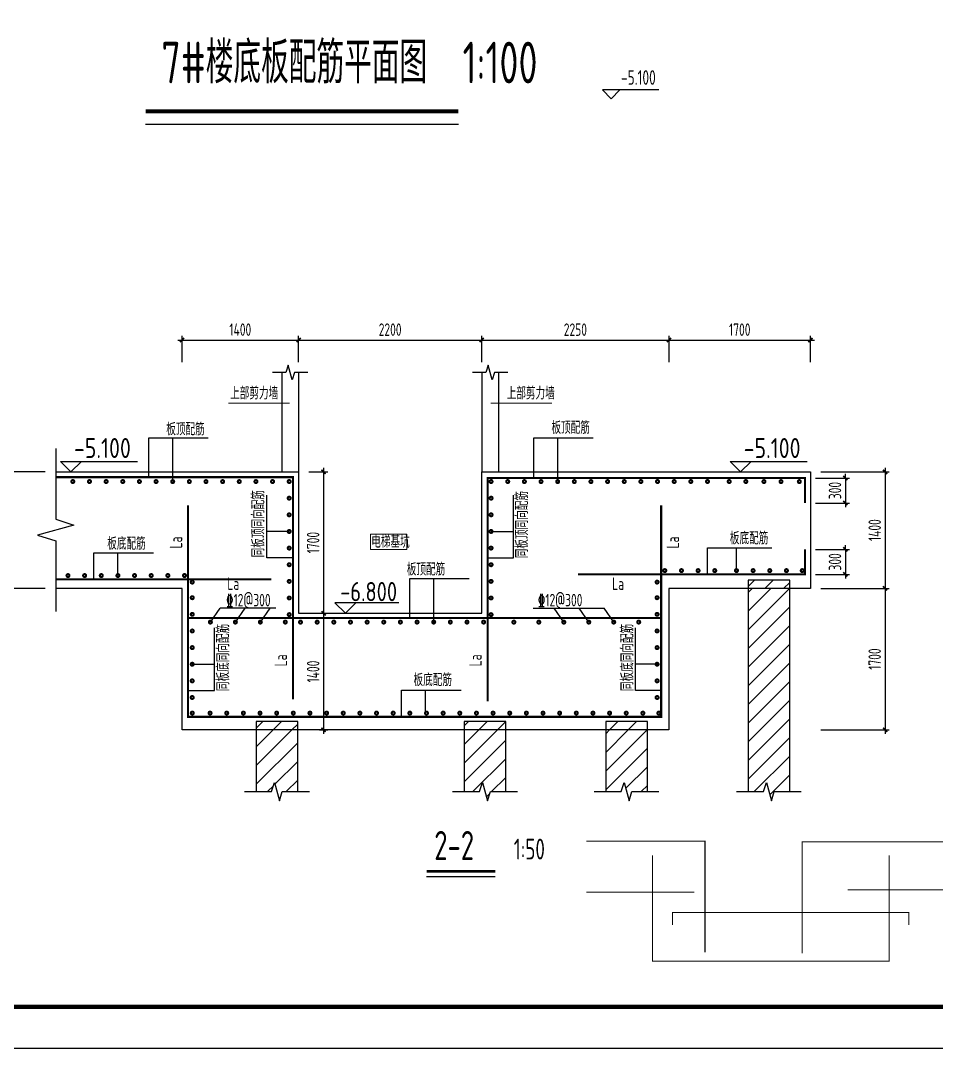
# Model space of a CAD drawing. Extents: x 627893 to 789462, y -407363 to 145317.
# Drawn here: x 681823 to 703830, y -248497 to -223782 of the extents above; entities that cross this region are included whole.
import ezdxf
from ezdxf.enums import TextEntityAlignment as Align

# ---------------------------------------------------------------- set-up
doc = ezdxf.new("R2010")
doc.units = 0
doc.header["$LTSCALE"] = 100
doc.linetypes.add('CONTINOUS', pattern=[0])
doc.layers.get('0').update_dxf_attribs({"linetype": 'CONTINUOUS'})
doc.layers.get('Defpoints').update_dxf_attribs({"linetype": 'CONTINUOUS'})
for name, color, linetype in [('1', 3, 'CONTINUOUS'), ('1508', 2, 'CONTINUOUS'), ('DIM', 3, 'CONTINUOUS'), ('HATCH', 254, 'CONTINUOUS'), ('PUB_DIM', 3, 'CONTINUOUS'), ('TEXT', 2, 'CONTINUOUS'), ('THICK', 6, 'CONTINUOUS'), ('THIN', 7, 'CONTINUOUS'), ('tk', 7, 'CONTINUOUS'), ('基础梁', 7, 'CONTINUOUS')]:
    doc.layers.add(name, color=color, linetype=linetype)
doc.layers.add('REIN', color=6, linetype='CONTINUOUS', lineweight=18)
doc.styles.get("Standard").update_dxf_attribs({"font": 'tssdeng.shx', "width": 0.7, "bigfont": 'tssdchn.shx'})
doc.styles.add('TSSD_Dimension', font='Tssdeng.shx', dxfattribs={"width": 0.7, "bigfont": 'tssdchn.shx'})
doc.styles.add('TSSD_Label', font='Tssdeng.shx', dxfattribs={"width": 0.7, "bigfont": 'hztxt.shx'})
doc.styles.add('tssd_rein', font='tssdeng.shx', dxfattribs={"width": 0.7, "bigfont": 'hztxt.shx'})
doc.dimstyles.new('TSSD_50_100', dxfattribs={"dimtxt": 300, "dimasz": 100, "dimexe": 100, "dimexo": 250, "dimgap": 100, "dimtad": 1, "dimdec": 0, "dimlfac": 0.5, "dimzin": 0, "dimdsep": 46, "dimtxsty": 'TSSD_Dimension', "dimblk": 'ARCHTICK', "dimcen": 0, "dimdle": 100, "dimclrt": 7, "dimadec": 0, "dimazin": 0, "dimtfac": 1, "dimtdec": 0, "dimtix": 1, "dimtmove": 2, "dimatfit": 3, "dimfxl": 1, "dimtolj": 1, "dimtzin": 0, "dimarcsym": 0})
pattern_1 = [(45, (373272.56, -184123.78), (-224.5064, 224.5064), [])]

# ---------------------------------------------------------------- blocks, each defined once
blk = doc.blocks.new('_ArchTick')
at = {"color": 0, "linetype": 'ByBlock', "const_width": 0.4}
blk.add_lwpolyline([(-0.5, -0.5), (0.5, 0.5)], dxfattribs=at)
blk = doc.blocks.new('*D671')
at = {"layer": 'Defpoints', "color": 0}
for p in [(700671, -234783), (700671, -235383), (701642, -235383)]:
    blk.add_point(p, dxfattribs=at)
at = {"layer": 'DIM', "color": 0, "lineweight": -2}
for p, q in [((700921, -234783), (701742, -234783)), ((701642, -234783), (701642, -234683)), ((701642, -234783), (701642, -235383)), ((700921, -235383), (701742, -235383)), ((701642, -235383), (701642, -235483))]:
    blk.add_line(p, q, dxfattribs=at)
at = {"layer": 'DIM', "color": 0, "lineweight": -2, "xscale": 100, "yscale": 100, "zscale": 100}
for p, rotation in [((701642, -234783), 270), ((701642, -235383), 90)]:
    blk.add_blockref('_ArchTick', p, dxfattribs=dict(at, rotation=rotation))
at = {"layer": 'DIM', "color": 7, "insert": (701392, -235083), "char_height": 300, "attachment_point": 5, "rotation": 90, "style": 'TSSD_Dimension'}
blk.add_mtext('\\A1;300', dxfattribs=at)
blk = doc.blocks.new('*D672')
at = {"layer": 'Defpoints', "color": 0}
for p in [(682667, -234635), (681536, -237435), (682667, -237435)]:
    blk.add_point(p, dxfattribs=at)
at = {"layer": 'DIM', "color": 0, "lineweight": -2}
for p, q in [((681536, -234535), (681536, -237535)), ((682417, -234635), (681436, -234635)), ((682417, -237435), (681436, -237435))]:
    blk.add_line(p, q, dxfattribs=at)
at = {"layer": 'DIM', "color": 0, "lineweight": -2, "xscale": 100, "yscale": 100, "zscale": 100}
for p, rotation in [((681536, -234635), 90), ((681536, -237435), 270)]:
    blk.add_blockref('_ArchTick', p, dxfattribs=dict(at, rotation=rotation))
at = {"layer": 'DIM', "color": 7, "insert": (681286, -236035), "char_height": 300, "attachment_point": 5, "rotation": 90, "style": 'TSSD_Dimension'}
blk.add_mtext('\\A1;1400', dxfattribs=at)
blk = doc.blocks.new('*D673')
at = {"layer": 'Defpoints', "color": 0}
for p in [(688503, -234635), (688503, -238035), (689103, -238035)]:
    blk.add_point(p, dxfattribs=at)
at = {"layer": 'DIM', "color": 0, "lineweight": -2}
for p, q in [((689103, -234535), (689103, -238135)), ((688753, -234635), (689203, -234635)), ((688753, -238035), (689203, -238035))]:
    blk.add_line(p, q, dxfattribs=at)
at = {"layer": 'DIM', "color": 0, "lineweight": -2, "xscale": 100, "yscale": 100, "zscale": 100}
for p, rotation in [((689103, -234635), 90), ((689103, -238035), 270)]:
    blk.add_blockref('_ArchTick', p, dxfattribs=dict(at, rotation=rotation))
at = {"layer": 'DIM', "color": 7, "insert": (688853, -236335), "char_height": 300, "attachment_point": 5, "rotation": 90, "style": 'TSSD_Dimension'}
blk.add_mtext('\\A1;1700', dxfattribs=at)
blk = doc.blocks.new('*D674')
at = {"layer": 'Defpoints', "color": 0}
for p in [(700671, -236498), (700671, -237098), (701642, -237098)]:
    blk.add_point(p, dxfattribs=at)
at = {"layer": 'DIM', "color": 0, "lineweight": -2}
for p, q in [((700921, -236498), (701742, -236498)), ((701642, -236498), (701642, -236398)), ((701642, -236498), (701642, -237098)), ((700921, -237098), (701742, -237098)), ((701642, -237098), (701642, -237198))]:
    blk.add_line(p, q, dxfattribs=at)
at = {"layer": 'DIM', "color": 0, "lineweight": -2, "xscale": 100, "yscale": 100, "zscale": 100}
for p, rotation in [((701642, -236498), 270), ((701642, -237098), 90)]:
    blk.add_blockref('_ArchTick', p, dxfattribs=dict(at, rotation=rotation))
at = {"layer": 'DIM', "color": 7, "insert": (701392, -236798), "char_height": 300, "attachment_point": 5, "rotation": 90, "style": 'TSSD_Dimension'}
blk.add_mtext('\\A1;300', dxfattribs=at)
blk = doc.blocks.new('*D675')
at = {"layer": 'Defpoints', "color": 0}
for p in [(688753, -238035), (688753, -240835), (689103, -240835)]:
    blk.add_point(p, dxfattribs=at)
at = {"layer": 'DIM', "color": 0, "lineweight": -2}
for p, q in [((689103, -237935), (689103, -240935)), ((689003, -238035), (689203, -238035)), ((689003, -240835), (689203, -240835))]:
    blk.add_line(p, q, dxfattribs=at)
at = {"layer": 'DIM', "color": 0, "lineweight": -2, "xscale": 100, "yscale": 100, "zscale": 100}
for p, rotation in [((689103, -238035), 90), ((689103, -240835), 270)]:
    blk.add_blockref('_ArchTick', p, dxfattribs=dict(at, rotation=rotation))
at = {"layer": 'DIM', "color": 7, "insert": (688853, -239435), "char_height": 300, "attachment_point": 5, "rotation": 90, "style": 'TSSD_Dimension'}
blk.add_mtext('\\A1;1400', dxfattribs=at)
blk = doc.blocks.new('*D676')
at = {"layer": 'Defpoints', "color": 0}
for p in [(700803, -234635), (700803, -237435), (702596, -237435)]:
    blk.add_point(p, dxfattribs=at)
at = {"layer": 'DIM', "color": 0, "lineweight": -2}
for p, q in [((702596, -234535), (702596, -237535)), ((701053, -234635), (702696, -234635)), ((701053, -237435), (702696, -237435))]:
    blk.add_line(p, q, dxfattribs=at)
at = {"layer": 'DIM', "color": 0, "lineweight": -2, "xscale": 100, "yscale": 100, "zscale": 100}
for p, rotation in [((702596, -234635), 90), ((702596, -237435), 270)]:
    blk.add_blockref('_ArchTick', p, dxfattribs=dict(at, rotation=rotation))
at = {"layer": 'DIM', "color": 7, "insert": (702346, -236035), "char_height": 300, "attachment_point": 5, "rotation": 90, "style": 'TSSD_Dimension'}
blk.add_mtext('\\A1;1400', dxfattribs=at)
blk = doc.blocks.new('*D677')
at = {"layer": 'Defpoints', "color": 0}
for p in [(700803, -237435), (700803, -240835), (702596, -240835)]:
    blk.add_point(p, dxfattribs=at)
at = {"layer": 'DIM', "color": 0, "lineweight": -2}
for p, q in [((701053, -237435), (702696, -237435)), ((702596, -237335), (702596, -240935)), ((701053, -240835), (702696, -240835))]:
    blk.add_line(p, q, dxfattribs=at)
at = {"layer": 'DIM', "color": 0, "lineweight": -2, "xscale": 100, "yscale": 100, "zscale": 100}
for p, rotation in [((702596, -237435), 90), ((702596, -240835), 270)]:
    blk.add_blockref('_ArchTick', p, dxfattribs=dict(at, rotation=rotation))
at = {"layer": 'DIM', "color": 7, "insert": (702346, -239135), "char_height": 300, "attachment_point": 5, "rotation": 90, "style": 'TSSD_Dimension'}
blk.add_mtext('\\A1;1700', dxfattribs=at)
blk = doc.blocks.new('*D678')
at = {"layer": 'Defpoints', "color": 0}
for p in [(688503, -231464), (685704, -232245), (688503, -232245)]:
    blk.add_point(p, dxfattribs=at)
at = {"layer": 'DIM', "color": 0, "lineweight": -2}
for p, q in [((685604, -231464), (688603, -231464)), ((685704, -231995), (685704, -231364)), ((688503, -231995), (688503, -231364))]:
    blk.add_line(p, q, dxfattribs=at)
at = {"layer": 'DIM', "color": 0, "lineweight": -2, "xscale": 100, "yscale": 100, "zscale": 100, "rotation": 180}
blk.add_blockref('_ArchTick', (685704, -231464), dxfattribs=at)
at = {"layer": 'DIM', "color": 0, "lineweight": -2, "xscale": 100, "yscale": 100, "zscale": 100}
blk.add_blockref('_ArchTick', (688503, -231464), dxfattribs=at)
at = {"layer": 'DIM', "color": 7, "insert": (687103, -231214), "char_height": 300, "attachment_point": 5, "style": 'TSSD_Dimension'}
blk.add_mtext('\\A1;1400', dxfattribs=at)
blk = doc.blocks.new('*D679')
at = {"layer": 'Defpoints', "color": 0}
for p in [(692903, -231464), (688503, -232245), (692903, -232245)]:
    blk.add_point(p, dxfattribs=at)
at = {"layer": 'DIM', "color": 0, "lineweight": -2}
for p, q in [((688403, -231464), (693003, -231464)), ((688503, -231995), (688503, -231364)), ((692903, -231995), (692903, -231364))]:
    blk.add_line(p, q, dxfattribs=at)
at = {"layer": 'DIM', "color": 0, "lineweight": -2, "xscale": 100, "yscale": 100, "zscale": 100, "rotation": 180}
blk.add_blockref('_ArchTick', (688503, -231464), dxfattribs=at)
at = {"layer": 'DIM', "color": 0, "lineweight": -2, "xscale": 100, "yscale": 100, "zscale": 100}
blk.add_blockref('_ArchTick', (692903, -231464), dxfattribs=at)
at = {"layer": 'DIM', "color": 7, "insert": (690703, -231214), "char_height": 300, "attachment_point": 5, "style": 'TSSD_Dimension'}
blk.add_mtext('\\A1;2200', dxfattribs=at)
blk = doc.blocks.new('*D680')
at = {"layer": 'Defpoints', "color": 0}
for p in [(697404, -231464), (692903, -232245), (697404, -232245)]:
    blk.add_point(p, dxfattribs=at)
at = {"layer": 'DIM', "color": 0, "lineweight": -2}
for p, q in [((692803, -231464), (697504, -231464)), ((692903, -231995), (692903, -231364)), ((697404, -231995), (697404, -231364))]:
    blk.add_line(p, q, dxfattribs=at)
at = {"layer": 'DIM', "color": 0, "lineweight": -2, "xscale": 100, "yscale": 100, "zscale": 100, "rotation": 180}
blk.add_blockref('_ArchTick', (692903, -231464), dxfattribs=at)
at = {"layer": 'DIM', "color": 0, "lineweight": -2, "xscale": 100, "yscale": 100, "zscale": 100}
blk.add_blockref('_ArchTick', (697404, -231464), dxfattribs=at)
at = {"layer": 'DIM', "color": 7, "insert": (695154, -231214), "char_height": 300, "attachment_point": 5, "style": 'TSSD_Dimension'}
blk.add_mtext('\\A1;2250', dxfattribs=at)
blk = doc.blocks.new('*D681')
at = {"layer": 'Defpoints', "color": 0}
for p in [(700803, -231464), (697404, -232245), (700803, -232245)]:
    blk.add_point(p, dxfattribs=at)
at = {"layer": 'DIM', "color": 0, "lineweight": -2}
for p, q in [((697304, -231464), (700903, -231464)), ((697404, -231995), (697404, -231364)), ((700803, -231995), (700803, -231364))]:
    blk.add_line(p, q, dxfattribs=at)
at = {"layer": 'DIM', "color": 0, "lineweight": -2, "xscale": 100, "yscale": 100, "zscale": 100, "rotation": 180}
blk.add_blockref('_ArchTick', (697404, -231464), dxfattribs=at)
at = {"layer": 'DIM', "color": 0, "lineweight": -2, "xscale": 100, "yscale": 100, "zscale": 100}
blk.add_blockref('_ArchTick', (700803, -231464), dxfattribs=at)
at = {"layer": 'DIM', "color": 7, "insert": (699104, -231214), "char_height": 300, "attachment_point": 5, "style": 'TSSD_Dimension'}
blk.add_mtext('\\A1;1700', dxfattribs=at)

msp = doc.modelspace()

# ---------------------------------------------------------------- hatches: boundary and pattern name
at = {"layer": 'HATCH'}
h = msp.add_hatch(dxfattribs=at)
h.set_pattern_fill('ANSI31', color=256, scale=100, style=0)
h.set_pattern_definition([(45, (373294.43, -183536.56), (-224.5064, 224.5064), [])])
h.paths.add_polyline_path([(700303.4, -237434.9), (700303.4, -237234.9), (699303.4, -237234.9), (699303.4, -237434.9)])
h = msp.add_hatch(dxfattribs=at)
h.set_pattern_fill('ANSI31', color=256, scale=100, style=0)
h.set_pattern_definition([(45, (373294.43, -184123.78), (-224.5064, 224.5064), [])])
h.paths.add_polyline_path([(700303.4, -237434.9), (699303.4, -237434.9), (699303.4, -242323.3), (699673.4, -242323.3), (699743.4, -242103.3), (699863.4, -242543.3), (699933.4, -242323.3), (700303.4, -242323.3)])
h = msp.add_hatch(dxfattribs=at)
h.set_pattern_fill('ANSI31', color=256, scale=100, style=0)
h.set_pattern_definition(pattern_1)
h.paths.add_polyline_path([(687481.5, -240834.9), (688481.5, -240834.9), (688481.5, -240635.9), (687481.5, -240635.9)])
h = msp.add_hatch(dxfattribs=at)
h.set_pattern_fill('ANSI31', color=256, scale=100, style=0)
h.set_pattern_definition(pattern_1)
h.paths.add_polyline_path([(693482, -240834.9), (693482, -240635.9), (692482, -240635.9), (692482, -240834.9)])
h = msp.add_hatch(dxfattribs=at)
h.set_pattern_fill('ANSI31', color=256, scale=100, style=0)
h.set_pattern_definition(pattern_1)
h.paths.add_polyline_path([(695883.4, -240634.9), (695883.4, -240834.9), (696883.4, -240834.9), (696883.4, -240634.9)])
h = msp.add_hatch(dxfattribs=at)
h.set_pattern_fill('ANSI31', color=256, scale=100, style=0)
h.set_pattern_definition(pattern_1)
h.paths.add_polyline_path([(687481.5, -240834.9), (687481.5, -242323.3), (687851.5, -242323.3), (687921.5, -242103.3), (688041.5, -242543.3), (688111.5, -242323.3), (688481.5, -242323.3), (688481.5, -240834.9)])
h = msp.add_hatch(dxfattribs=at)
h.set_pattern_fill('ANSI31', color=256, scale=100, style=0)
h.set_pattern_definition(pattern_1)
h.paths.add_polyline_path([(693482, -240834.9), (692482, -240834.9), (692482, -242323.3), (692852, -242323.3), (692922, -242103.3), (693042, -242543.3), (693112, -242323.3), (693482, -242323.3)])
h = msp.add_hatch(dxfattribs=at)
h.set_pattern_fill('ANSI31', color=256, scale=100, style=0)
h.set_pattern_definition(pattern_1)
h.paths.add_polyline_path([(696883.4, -240834.9), (695883.4, -240834.9), (695883.4, -242323.3), (696253.4, -242323.3), (696323.4, -242103.3), (696443.4, -242543.3), (696513.4, -242323.3), (696883.4, -242323.3)])

# ---------------------------------------------------------------- linework, layer by layer
msp.add_line((691579, -244361.4), (693228.9, -244361.4))
at = {"const_width": 65}
msp.add_lwpolyline([(691579, -244241.4), (693228.9, -244241.4)], dxfattribs=at)
at = {"layer": '1', "const_width": 70, "elevation": 0}
for points in [[(683103.2, -234866.5, -1), (683053.2, -234866.5, -1)], [(683503.2, -234866.5, -1), (683453.2, -234866.5, -1)], [(683903.2, -234866.5, -1), (683853.2, -234866.5, -1)], [(684303.2, -234866.5, -1), (684253.2, -234866.5, -1)], [(684703.2, -234866.5, -1), (684653.2, -234866.5, -1)], [(685103.2, -234866.5, -1), (685053.2, -234866.5, -1)], [(685503.2, -234866.5, -1), (685453.2, -234866.5, -1)], [(685903.2, -234866.5, -1), (685853.2, -234866.5, -1)], [(686303.2, -234866.5, -1), (686253.2, -234866.5, -1)], [(686703.2, -234866.5, -1), (686653.2, -234866.5, -1)], [(687103.2, -234866.5, -1), (687053.2, -234866.5, -1)], [(687503.2, -234866.5, -1), (687453.2, -234866.5, -1)], [(687903.2, -234866.5, -1), (687853.2, -234866.5, -1)], [(688303.2, -234866.5, -1), (688253.2, -234866.5, -1)], [(693103.6, -234866.5, 1), (693153.6, -234866.5, 1)], [(693503.6, -234866.5, 1), (693553.6, -234866.5, 1)], [(693903.6, -234866.5, 1), (693953.6, -234866.5, 1)], [(694303.6, -234866.5, 1), (694353.6, -234866.5, 1)], [(694703.6, -234866.5, 1), (694753.6, -234866.5, 1)], [(695103.6, -234866.5, 1), (695153.6, -234866.5, 1)], [(695503.6, -234866.5, 1), (695553.6, -234866.5, 1)], [(695903.6, -234866.5, 1), (695953.6, -234866.5, 1)], [(696303.6, -234866.5, 1), (696353.6, -234866.5, 1)], [(696703.6, -234866.5, 1), (696753.6, -234866.5, 1)], [(697103.6, -234866.5, 1), (697153.6, -234866.5, 1)], [(697503.6, -234866.5, 1), (697553.6, -234866.5, 1)], [(697903.6, -234866.5, 1), (697953.6, -234866.5, 1)], [(698303.6, -234866.5, 1), (698353.6, -234866.5, 1)], [(698825.4, -234866.5, 1), (698875.4, -234866.5, 1)], [(699225.4, -234866.5, 1), (699275.4, -234866.5, 1)], [(699660.3, -234866.5, 1), (699710.3, -234866.5, 1)], [(700070.2, -234866.5, 1), (700120.2, -234866.5, 1)], [(700510.1, -234866.5, 1), (700560.1, -234866.5, 1)], [(688303.2, -235266.5, -1), (688253.2, -235266.5, -1)], [(693103.6, -235266.5, 1), (693153.6, -235266.5, 1)], [(688303.2, -235666.5, -1), (688253.2, -235666.5, -1)], [(693103.6, -235666.5, 1), (693153.6, -235666.5, 1)], [(688303.2, -236066.5, -1), (688253.2, -236066.5, -1)], [(693103.6, -236066.5, 1), (693153.6, -236066.5, 1)], [(688303.2, -236466.5, -1), (688253.2, -236466.5, -1)], [(693103.6, -236466.5, 1), (693153.6, -236466.5, 1)], [(688303.2, -236866.5, -1), (688253.2, -236866.5, -1)], [(693103.6, -236866.5, 1), (693153.6, -236866.5, 1)], [(697303.2, -236983, -1), (697303.2, -237033, -1)], [(697703.2, -236983, -1), (697703.2, -237033, -1)], [(698103.2, -236983, -1), (698103.2, -237033, -1)], [(698503.2, -236983, -1), (698503.2, -237033, -1)], [(699025.1, -236983, -1), (699025.1, -237033, -1)], [(699425.1, -236983, -1), (699425.1, -237033, -1)], [(699825.1, -236983, -1), (699825.1, -237033, -1)], [(700225.1, -236983, -1), (700225.1, -237033, -1)], [(700605.2, -236983, -1), (700605.2, -237033, -1)], [(682962, -237102.1, 1), (682962, -237152.1, 1)], [(683362, -237102.1, 1), (683362, -237152.1, 1)], [(683762, -237102.1, 1), (683762, -237152.1, 1)], [(684162, -237102.1, 1), (684162, -237152.1, 1)], [(684562, -237102.1, 1), (684562, -237152.1, 1)], [(684962, -237102.1, 1), (684962, -237152.1, 1)], [(685362, -237102.1, 1), (685362, -237152.1, 1)], [(685762, -237102.1, 1), (685762, -237152.1, 1)], [(685972.4, -237284, -1), (685922.4, -237284, -1)], [(688303.2, -237266.5, -1), (688253.2, -237266.5, -1)], [(693103.6, -237266.5, 1), (693153.6, -237266.5, 1)], [(697092.7, -237284, 1), (697142.7, -237284, 1)], [(685972.4, -237659.5, -1), (685922.4, -237659.5, -1)], [(688303.2, -237666.5, -1), (688253.2, -237666.5, -1)], [(693103.6, -237666.5, 1), (693153.6, -237666.5, 1)], [(697092.7, -237659.5, 1), (697142.7, -237659.5, 1)], [(685972.4, -238059.5, -1), (685922.4, -238059.5, -1)], [(688303.2, -238066.5, -1), (688253.2, -238066.5, -1)], [(693103.6, -238066.5, 1), (693153.6, -238066.5, 1)], [(697092.7, -238059.5, 1), (697142.7, -238059.5, 1)], [(686384.2, -238221.3, 1), (686384.2, -238271.3, 1)], [(686984.2, -238221.3, 1), (686984.2, -238271.3, 1)], [(687584.2, -238221.3, 1), (687584.2, -238271.3, 1)], [(688184.2, -238221.3, 1), (688184.2, -238271.3, 1)], [(688549.6, -238221.3, 1), (688549.6, -238271.3, 1)], [(688949.6, -238221.3, 1), (688949.6, -238271.3, 1)], [(689349.6, -238221.3, 1), (689349.6, -238271.3, 1)], [(689749.6, -238221.3, 1), (689749.6, -238271.3, 1)], [(690149.6, -238221.3, 1), (690149.6, -238271.3, 1)], [(690549.6, -238221.3, 1), (690549.6, -238271.3, 1)], [(690949.6, -238221.3, 1), (690949.6, -238271.3, 1)], [(691349.6, -238221.3, 1), (691349.6, -238271.3, 1)], [(691749.6, -238221.3, 1), (691749.6, -238271.3, 1)], [(692149.6, -238221.3, 1), (692149.6, -238271.3, 1)], [(692549.6, -238221.3, 1), (692549.6, -238271.3, 1)], [(692949.6, -238221.3, 1), (692949.6, -238271.3, 1)], [(693676, -238221.3, 1), (693676, -238271.3, 1)], [(694276, -238221.3, 1), (694276, -238271.3, 1)], [(694876, -238221.3, 1), (694876, -238271.3, 1)], [(695476, -238221.3, 1), (695476, -238271.3, 1)], [(696076, -238221.3, 1), (696076, -238271.3, 1)], [(696676, -238221.3, 1), (696676, -238271.3, 1)], [(685972.4, -238459.5, -1), (685922.4, -238459.5, -1)], [(697092.7, -238459.5, 1), (697142.7, -238459.5, 1)], [(685972.4, -238859.5, -1), (685922.4, -238859.5, -1)], [(697092.7, -238859.5, 1), (697142.7, -238859.5, 1)], [(685972.4, -239259.5, -1), (685922.4, -239259.5, -1)], [(697092.7, -239259.5, 1), (697142.7, -239259.5, 1)], [(685972.4, -239659.5, -1), (685922.4, -239659.5, -1)], [(697092.7, -239659.5, 1), (697142.7, -239659.5, 1)], [(685972.4, -240059.5, -1), (685922.4, -240059.5, -1)], [(697092.7, -240059.5, 1), (697142.7, -240059.5, 1)], [(685949, -240409.1, 1), (685949, -240459.1, 1)], [(686376.4, -240409.1, 1), (686376.4, -240459.1, 1)], [(686776.4, -240409.1, 1), (686776.4, -240459.1, 1)], [(687176.4, -240409.1, 1), (687176.4, -240459.1, 1)], [(687576.4, -240409.1, 1), (687576.4, -240459.1, 1)], [(687976.4, -240409.1, 1), (687976.4, -240459.1, 1)], [(688376.4, -240409.1, 1), (688376.4, -240459.1, 1)], [(688776.4, -240409.1, 1), (688776.4, -240459.1, 1)], [(689176.4, -240409.1, 1), (689176.4, -240459.1, 1)], [(689576.4, -240409.1, 1), (689576.4, -240459.1, 1)], [(689976.4, -240409.1, 1), (689976.4, -240459.1, 1)], [(690376.4, -240409.1, 1), (690376.4, -240459.1, 1)], [(690776.4, -240409.1, 1), (690776.4, -240459.1, 1)], [(691176.4, -240409.1, 1), (691176.4, -240459.1, 1)], [(691576.4, -240409.1, 1), (691576.4, -240459.1, 1)], [(691976.4, -240409.1, 1), (691976.4, -240459.1, 1)], [(692376.4, -240409.1, 1), (692376.4, -240459.1, 1)], [(692776.4, -240409.1, 1), (692776.4, -240459.1, 1)], [(693176.4, -240409.1, 1), (693176.4, -240459.1, 1)], [(693576.4, -240409.1, 1), (693576.4, -240459.1, 1)], [(693976.4, -240409.1, 1), (693976.4, -240459.1, 1)], [(694376.4, -240409.1, 1), (694376.4, -240459.1, 1)], [(694776.4, -240409.1, 1), (694776.4, -240459.1, 1)], [(695176.4, -240409.1, 1), (695176.4, -240459.1, 1)], [(695576.4, -240409.1, 1), (695576.4, -240459.1, 1)], [(695976.4, -240409.1, 1), (695976.4, -240459.1, 1)], [(696376.4, -240409.1, 1), (696376.4, -240459.1, 1)], [(696776.4, -240409.1, 1), (696776.4, -240459.1, 1)], [(697159.9, -240409.1, 1), (697159.9, -240459.1, 1)]]:
    msp.add_lwpolyline(points, format="xyb", close=True, dxfattribs=at)
at = {"layer": '1508', "color": 7}
for p, q in [((688103.4, -232245, 0), (688103.4, -234634.9, 0)), ((688503.4, -232245), (688503.4, -234634.9, 0)), ((692903.4, -232245), (692903.4, -234634.9, 0)), ((693303.4, -232245, 0), (693303.4, -234634.9, 0)), ((682666.7, -234634.9, 0), (688503.4, -234634.9, 0)), ((688503.4, -234634.9, 0), (688503.4, -238034.9, 0)), ((692903.4, -238034.9, 0), (692903.4, -234634.9, 0)), ((692903.4, -234634.9, 0), (700803.4, -234634.9, 0)), ((700803.4, -234634.9, 0), (700803.4, -237434.9, 0)), ((699303.4, -237234.9, 0), (699303.4, -242323.3, 0)), ((700303.4, -237234.9, 0), (699303.4, -237234.9, 0)), ((700303.4, -242323.3, 0), (700303.4, -237234.9, 0)), ((685703.6, -237434.9, 0), (682666.7, -237434.9, 0)), ((685703.6, -240834.9, 0), (685703.6, -237434.9, 0)), ((700803.4, -237434.9, 0), (697403.6, -237434.9, 0)), ((697403.6, -237434.9, 0), (697403.6, -240834.9, 0)), ((688503.4, -238034.9, 0), (692903.4, -238034.9, 0)), ((687481.5, -240635.9, 0), (687481.5, -242323.3, 0)), ((688481.5, -240635.9, 0), (687481.5, -240635.9, 0)), ((688481.5, -242323.3, 0), (688481.5, -240635.9, 0)), ((692482, -240635.9, 0), (692482, -242323.3, 0)), ((693482, -240635.9, 0), (692482, -240635.9, 0)), ((693482, -242323.3, 0), (693482, -240635.9, 0)), ((695883.4, -240634.9, 0), (695883.4, -242323.3, 0)), ((696883.4, -240634.9, 0), (695883.4, -240634.9, 0)), ((696883.4, -242323.3, 0), (696883.4, -240634.9, 0)), ((697403.6, -240834.9, 0), (685703.6, -240834.9, 0))]:
    msp.add_line(p, q, dxfattribs=at)
for points in [[(688727.4, -232245), (688407.4, -232245), (688351.4, -232421), (688255.4, -232069), (688199.4, -232245), (687879.4, -232245)], [(687201.5, -242323.3), (687851.5, -242323.3), (687921.5, -242103.3), (688041.5, -242543.3), (688111.5, -242323.3), (688761.5, -242323.3)], [(692202, -242323.3), (692852, -242323.3), (692922, -242103.3), (693042, -242543.3), (693112, -242323.3), (693762, -242323.3)], [(695603.4, -242323.3), (696253.4, -242323.3), (696323.4, -242103.3), (696443.4, -242543.3), (696513.4, -242323.3), (697163.4, -242323.3)]]:
    msp.add_lwpolyline(points, dxfattribs=at)
at = {"layer": '1508', "color": 7, "elevation": 0}
for points in [[(693527.4, -232245), (693207.4, -232245), (693151.4, -232421), (693055.4, -232069), (692999.4, -232245), (692679.4, -232245)], [(699023.4, -242323.3), (699673.4, -242323.3), (699743.4, -242103.3), (699863.4, -242543.3), (699933.4, -242323.3), (700583.4, -242323.3)]]:
    msp.add_lwpolyline(points, dxfattribs=at)
at = {"layer": 'PUB_DIM', "linetype": 'CONTINOUS'}
for p, q in [((695803.4, -225450.5), (696013.4, -225660.5)), ((696013.4, -225660.5), (696223.4, -225450.5))]:
    msp.add_line(p, q, dxfattribs=at)
at = {"layer": 'PUB_DIM'}
msp.add_line((697157.7, -225450.5), (695803.4, -225450.5), dxfattribs=at)
at = {"layer": 'REIN'}
for p, q in [((686820.2, -232979.4, 0), (688281.8, -232979.4, 0)), ((694586.6, -232979.4, 0), (693125, -232979.4, 0))]:
    msp.add_line(p, q, dxfattribs=at)
at = {"layer": 'REIN', "elevation": 0}
for points, const_width in [([(682666.7, -234761.4), (688368.1, -234761.4), (688368.1, -240099.8)], 50), ([(693043.7, -240149.8), (693043.7, -234783.1), (700670.7, -234783.1), (700670.7, -235383.1)], 50), ([(685848.8, -235434.9), (685848.8, -240523.2), (691532.6, -240523.2)], 50), ([(697216.4, -235434.9), (697216.4, -240523.2), (691532.6, -240523.2)], 50), ([(695216.4, -237098), (700670.7, -237098), (700670.7, -236498)], 50), ([(682666.7, -237217.1), (687848.8, -237217.1)], 50), ([(685848.8, -238149.8), (697216.4, -238149.8)], 50), ([(695418.2, -243515.2), (698268.8, -243515.2), (698268.8, -246184.4)], 25), ([(700606.7, -246209.4), (700606.7, -243526.1), (704420.1, -243526.1), (704420.1, -243826.1)], 25), ([(697009.2, -243852), (697009.2, -246396.1), (699851.1, -246396.1)], 25), ([(702693, -243852), (702693, -246396.1), (699851.1, -246396.1)], 25), ([(701693, -244683.5), (704420.1, -244683.5), (704420.1, -244383.5)], 25), ([(695418.2, -244743.1), (698009.2, -244743.1)], 25), ([(697485.1, -245526.4), (697485.1, -245226.4), (703168.9, -245226.4), (703168.9, -245526.4)], 25)]:
    msp.add_lwpolyline(points, dxfattribs=dict(at, const_width=const_width))
at = {"layer": 'REIN'}
msp.add_lwpolyline([(690230.7, -236129.6), (691103.1, -236129.6), (691103.1, -236497.2), (690230.7, -236497.2)], close=True, dxfattribs=at)
at = {"layer": 'THICK', "const_width": 100}
msp.add_lwpolyline([(684827.5, -225964.2), (692345, -225964.2)], dxfattribs=at)
at = {"layer": 'THIN'}
for p, q in [((689627.8, -238034.9, 0), (689377.8, -237784.9, 0)), ((690912.9, -237784.9, 0), (689377.8, -237784.9, 0)), ((689877.8, -237784.9, 0), (689627.8, -238034.9, 0))]:
    msp.add_line(p, q, dxfattribs=at)
msp.add_lwpolyline([(684827.5, -226274.8), (692345, -226274.8)], dxfattribs=at)
at = {"layer": 'THIN', "elevation": 0}
for points in [[(682666.7, -234074.9), (682666.7, -235774.9), (683106.7, -235914.9), (682226.7, -236154.9), (682666.7, -236294.9), (682666.7, -237994.9)], [(683284, -234384.9), (683034, -234634.9), (682784, -234384.9), (684634, -234384.9)], [(699375.6, -234384.9), (699125.6, -234634.9), (698875.6, -234384.9), (700725.6, -234384.9)]]:
    msp.add_lwpolyline(points, dxfattribs=at)
at = {"layer": 'tk', "color": 5}
msp.add_lwpolyline([(657905.8, -248497.4), (657905.8, -189097.4), (742005.8, -189097.4), (742005.8, -248497.4)], close=True, dxfattribs=at)
at = {"layer": 'tk', "const_width": 100}
msp.add_lwpolyline([(660405.8, -247497.4), (741005.8, -247497.4), (741005.8, -190097.4), (660405.8, -190097.4)], close=True, dxfattribs=at)
at = {"layer": '基础梁'}
for p, q in [((684901.8, -233816.5, 0), (686330.3, -233816.5, 0)), ((684901.8, -234783.1, 0), (684901.8, -233816.5, 0)), ((685478.2, -234866.5, 0), (685478.2, -233816.5, 0)), ((694152.2, -233816.5, 0), (695580.6, -233816.5, 0)), ((694152.2, -234783.1, 0), (694152.2, -233816.5, 0)), ((694728.6, -234866.5, 0), (694728.6, -233816.5, 0)), ((687740.9, -236697.1, 0), (687740.9, -235190.5, 0)), ((693665.9, -236697.1, 0), (693665.9, -235190.5, 0)), ((688278.2, -236066.5, 0), (687740.9, -236066.5, 0)), ((693128.6, -236066.5, 0), (693665.9, -236066.5, 0)), ((698326.8, -236458.1, 0), (699877.1, -236458.1, 0)), ((698326.8, -237098, 0), (698326.8, -236458.1, 0)), ((699025.1, -237008, 0), (699025.1, -236458.1, 0)), ((683585.6, -236577.2, 0), (685014, -236577.2, 0)), ((683585.6, -237217.1, 0), (683585.6, -236577.2, 0)), ((684162, -237127.1, 0), (684162, -236577.2, 0)), ((688363.1, -236697.1, 0), (687740.9, -236697.1, 0)), ((693043.7, -236697.1, 0), (693665.9, -236697.1, 0)), ((691173.2, -237196.3, 0), (692601.7, -237196.3, 0)), ((691173.2, -238163, 0), (691173.2, -237196.3, 0)), ((691749.6, -238246.3, 0), (691749.6, -237196.3, 0)), ((686384.2, -238246.3, 0), (686618.2, -237913.2, 0)), ((687955.8, -237913.2), (686618.2, -237913.2, 0)), ((686984.2, -238246.3, 0), (687218.2, -237913.2, 0)), ((687584.2, -238246.3, 0), (687818.2, -237913.2, 0)), ((694136.2, -237913.2, 0), (695842, -237913.2, 0)), ((694876, -238246.3, 0), (694642, -237913.2, 0)), ((695476, -238246.3, 0), (695242, -237913.2, 0)), ((696076, -238246.3, 0), (695842, -237913.2, 0)), ((686484.7, -239890.1, 0), (686484.7, -238383.6, 0)), ((696600.4, -239890.1, 0), (696600.4, -238383.6, 0)), ((685947.4, -239259.5, 0), (686484.7, -239259.5, 0)), ((697137.7, -239259.5, 0), (696600.4, -239259.5, 0)), ((685862.6, -239890.1, 0), (686484.7, -239890.1, 0)), ((690978.1, -239884.2), (692406.6, -239884.2)), ((690978.1, -240524.1), (690978.1, -239884.2)), ((691554.5, -240434.1), (691554.5, -239884.2)), ((697222.6, -239890.1, 0), (696600.4, -239890.1, 0))]:
    msp.add_line(p, q, dxfattribs=at)

# ---------------------------------------------------------------- texts
at = {"width": 0.7}
for s, height, p in [('2-2', 700, (691763, -243967.7)), ('1:50', 500, (693674.1, -243954.2))]:
    msp.add_text(s, height=height, dxfattribs=at).set_placement(p)
at = {"layer": 'PUB_DIM', "width": 0.7}
msp.add_text('-5.100', height=350, rotation=0, dxfattribs=at).set_placement((696667.8, -225150.6), align=Align.MIDDLE)
at = {"layer": 'REIN', "style": 'TSSD_Label', "width": 0.7}
for s, p in [('上部剪力墙', (686857.8, -232891.8, 0)), ('上部剪力墙', (693504, -232891.8, 0)), ('板顶配筋', (685323.6, -233755.7)), ('板顶配筋', (694579.2, -233720.7)), ('板底配筋', (683905, -236507.2)), ('电梯基坑', (690248.2, -236459.4, 0)), ('板底配筋', (698865.9, -236378.4)), ('板顶配筋', (691102.9, -237126.3, 0)), ('La', (686792.5, -237471.1, 0)), ('La', (696038.4, -237471.1, 0)), ('%%13212@300', (686760.4, -237867.6, 0)), ('%%13212@300', (694252.9, -237867.6, 0)), ('板底配筋', (691265.1, -239785.3))]:
    msp.add_text(s, height=300, dxfattribs=at).set_placement(p)
for s, p in [('同板顶同向配筋', (687682, -236689.6)), ('同板顶同向配筋', (694018.5, -236711.5)), ('La', (685706.3, -236474.9, 0)), ('La', (697647.3, -236474.9, 0)), ('同板底同向配筋', (686837.4, -239904.6)), ('同板底同向配筋', (696550.2, -239904.6)), ('La', (688225.6, -239309.5, 0)), ('La', (692901.3, -239309.5, 0))]:
    msp.add_text(s, height=300, rotation=90, dxfattribs=at).set_placement(p)
at = {"layer": 'TEXT', "width": 0.7}
for s, p in [('7#楼底板配筋平面图', (685205.6, -225591.3)), ('1:100', (692443.5, -225591.3))]:
    msp.add_text(s, height=1000, dxfattribs=at).set_placement(p, align=Align.BOTTOM_LEFT)
at = {"layer": 'THIN', "style": 'tssd_rein', "width": 0.7}
for s, height, p, p2 in [('-5.100', 479.35, (683105.1, -234300.9, 0), (684473.1, -234300.9, 0)), ('-5.100', 479.35, (699196.8, -234300.9, 0), (700564.8, -234300.9, 0)), ('-6.800', 461.92, (689502.2, -237743.5, 0), (690870.2, -237743.5, 0))]:
    msp.add_text(s, height=height, dxfattribs=at).set_placement(p, p2, align=Align.ALIGNED)

# ---------------------------------------------------------------- dimensions: what is measured, and where the dimension line sits
at = {"layer": 'DIM'}
for base, p1, p2, picture, middle in [((688503.4, -231463.8), (685703.6, -232245), (688503.4, -232245), '*D678', (687103.5, -231213.8)), ((692903.4, -231463.8), (688503.4, -232245), (692903.4, -232245), '*D679', (690703.4, -231213.8)), ((697403.6, -231463.8), (692903.4, -232245), (697403.6, -232245), '*D680', (695153.5, -231213.8)), ((700803.4, -231463.8), (697403.6, -232245), (700803.4, -232245), '*D681', (699103.5, -231213.8))]:
    dim = msp.add_linear_dim(base=base, p1=p1, p2=p2, dimstyle='TSSD_50_100', dxfattribs=at)
    dim.commit()
    dim.dimension.update_dxf_attribs({"geometry": picture, "text_midpoint": middle})
for base, p1, p2, picture, middle in [((681535.7, -237434.9, 0), (682666.7, -234634.9, 0), (682666.7, -237434.9, 0), '*D672', (681285.7, -236034.9, 0)), ((689102.7, -238034.9, 0), (688503.4, -234634.9, 0), (688503.4, -238034.9, 0), '*D673', (688852.7, -236334.9, 0)), ((702596, -237434.9), (700803.4, -234634.9), (700803.4, -237434.9), '*D676', (702346, -236034.9)), ((701642.2, -235383.1, 0), (700670.7, -234783.1, 0), (700670.7, -235383.1, 0), '*D671', (701392.2, -235083.1, 0)), ((701642.2, -237098, 0), (700670.7, -236498, 0), (700670.7, -237098, 0), '*D674', (701392.2, -236798, 0)), ((702596, -240834.9), (700803.4, -237434.9), (700803.4, -240834.9), '*D677', (702346, -239134.9)), ((689102.7, -240834.9), (688753.4, -238034.9), (688753.4, -240834.9), '*D675', (688852.7, -239434.9))]:
    dim = msp.add_linear_dim(base=base, p1=p1, p2=p2, angle=90, dimstyle='TSSD_50_100', dxfattribs=at)
    dim.commit()
    dim.dimension.update_dxf_attribs({"geometry": picture, "text_midpoint": middle})

doc.saveas('drawing.dxf')
